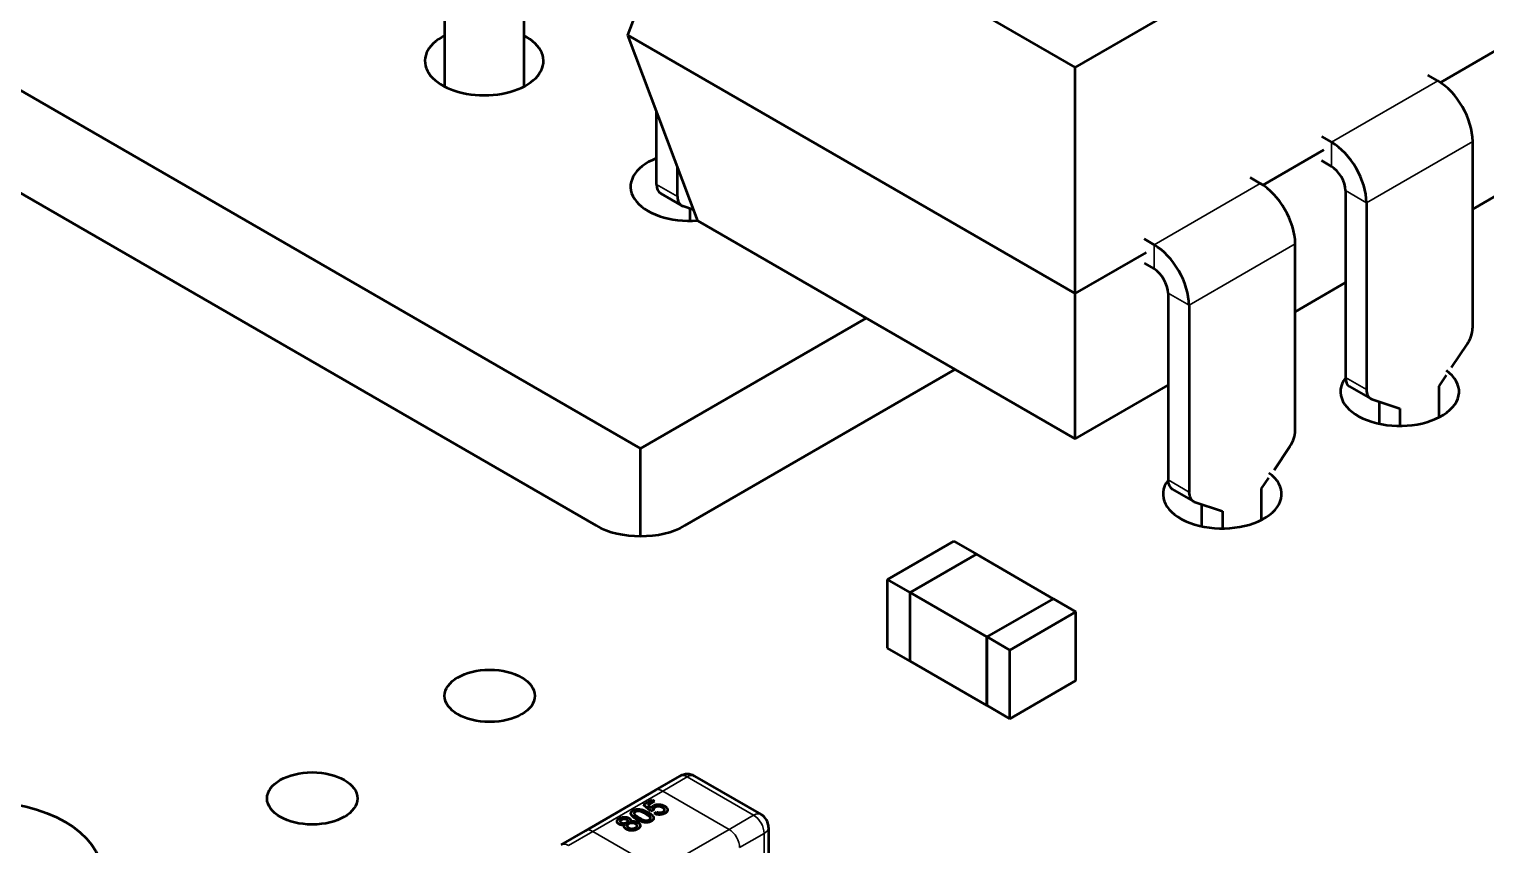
# Model space of a CAD drawing. Header units: millimetres. Extents: x -106 to 841, y -50 to 594.
# Drawn here: x 620.58 to 635.33, y 244.85 to 253.1 of the extents above; entities that cross this region are included whole.
import ezdxf

# ---------------------------------------------------------------- set-up
doc = ezdxf.new("R2010")
doc.units = ezdxf.units.MM
doc.layers.add('Visible (ISO)', color=7, linetype='Continuous', lineweight=50)
doc.layers.add('Visible Narrow (ISO)', color=7, linetype='Continuous', lineweight=35)

msp = doc.modelspace()

# ---------------------------------------------------------------- linework, layer by layer
at = {"layer": 'Visible (ISO)'}
for p, q in [((606.749, 260.418), (626.769, 248.86)), ((626.32, 248.082), (605.851, 259.9)), ((631.168, 252.714), (636.57, 255.833)), ((626.643, 253.04), (627.35, 254.918)), ((627.35, 254.918), (631.168, 252.714)), ((624.788, 254.412), (624.788, 252.521)), ((625.588, 254.412), (625.588, 252.521)), ((627.35, 251.162), (626.643, 253.04)), ((626.643, 253.04), (631.168, 250.427)), ((634.865, 252.562), (635.482, 252.918)), ((631.168, 250.427), (631.168, 252.714)), ((634.838, 252.579), (634.737, 252.637)), ((626.933, 251.531), (626.933, 252.27)), ((633.662, 252.017), (633.763, 251.958)), ((635.192, 250.078), (635.192, 251.967)), ((633.069, 251.525), (633.685, 251.881)), ((627.145, 251.409), (627.145, 251.707)), ((633.662, 251.772), (633.763, 251.713)), ((633.042, 251.542), (632.941, 251.6)), ((635.192, 251.281), (635.701, 251.575)), ((627.186, 251.317), (626.974, 251.439)), ((633.905, 251.469), (633.905, 249.58)), ((627.307, 251.275), (627.198, 251.311)), ((627.272, 251.163), (627.272, 251.287)), ((634.117, 251.346), (634.117, 249.457)), ((627.35, 251.162), (631.168, 248.958)), ((631.866, 250.98), (631.967, 250.921)), ((633.396, 249.041), (633.396, 250.93)), ((631.168, 250.427), (631.889, 250.844)), ((631.866, 250.735), (631.967, 250.677)), ((633.396, 250.244), (633.905, 250.538)), ((631.168, 248.958), (631.168, 250.427)), ((632.109, 250.432), (632.109, 248.543)), ((626.769, 248.86), (629.053, 250.179)), ((632.321, 250.309), (632.321, 248.42)), ((634.977, 249.679), (635.138, 249.919)), ((629.952, 249.66), (627.219, 248.082)), ((634.852, 249.492), (634.926, 249.602)), ((631.168, 248.958), (632.109, 249.501)), ((633.946, 249.488), (634.158, 249.366)), ((634.852, 249.177), (634.852, 249.492)), ((634.17, 249.36), (634.456, 249.264)), ((634.244, 249.335), (634.244, 249.111)), ((634.456, 249.264), (634.456, 249.089)), ((626.769, 247.975), (626.769, 248.86)), ((633.181, 248.642), (633.342, 248.882)), ((633.056, 248.455), (633.13, 248.565)), ((632.15, 248.451), (632.362, 248.329)), ((633.056, 248.14), (633.056, 248.455)), ((632.374, 248.323), (632.66, 248.227)), ((632.448, 248.298), (632.448, 248.074)), ((632.66, 248.227), (632.66, 248.052)), ((629.269, 247.536), (629.94, 247.924)), ((629.94, 247.924), (630.169, 247.791)), ((630.169, 247.791), (629.498, 247.404)), ((629.499, 247.404), (630.17, 247.791)), ((630.169, 247.791), (630.169, 247.791)), ((630.17, 247.791), (630.947, 247.342)), ((629.498, 247.404), (629.269, 247.536)), ((629.269, 246.842), (629.269, 247.536)), ((629.498, 246.71), (629.498, 247.404)), ((630.276, 246.955), (629.499, 247.404)), ((629.499, 246.71), (629.499, 247.404)), ((630.947, 247.342), (630.276, 246.955)), ((630.277, 246.955), (630.948, 247.342)), ((630.947, 247.342), (630.947, 247.342)), ((630.948, 247.342), (631.177, 247.21)), ((631.177, 247.21), (630.506, 246.822)), ((631.177, 246.516), (631.177, 247.21)), ((630.276, 246.261), (630.276, 246.955)), ((630.506, 246.822), (630.277, 246.955)), ((630.277, 246.261), (630.277, 246.955)), ((629.498, 246.71), (629.269, 246.842)), ((630.506, 246.128), (630.506, 246.822)), ((629.499, 246.71), (629.498, 246.71)), ((630.276, 246.261), (629.499, 246.71)), ((631.177, 246.516), (630.506, 246.128)), ((630.277, 246.261), (630.276, 246.261)), ((630.506, 246.128), (630.277, 246.261)), ((626.92, 245.404), (627.168, 245.547)), ((627.318, 245.547), (627.99, 245.159)), ((626.213, 244.995), (626.92, 245.404)), ((626.674, 245.171), (626.674, 245.169)), ((626.717, 245.188), (626.717, 245.186)), ((626.801, 245.258), (626.887, 245.308)), ((626.801, 245.258), (626.801, 245.256)), ((626.876, 245.193), (626.801, 245.258)), ((626.876, 245.192), (626.801, 245.256)), ((626.911, 245.294), (626.843, 245.255)), ((626.843, 245.255), (626.881, 245.223)), ((626.911, 245.293), (626.845, 245.255)), ((626.901, 245.206), (626.876, 245.193)), ((626.901, 245.204), (626.876, 245.192)), ((626.876, 245.193), (626.876, 245.192)), ((626.887, 245.308), (626.911, 245.294)), ((626.901, 245.206), (626.901, 245.204)), ((626.911, 245.294), (626.911, 245.293)), ((626.911, 245.171), (626.932, 245.185)), ((626.911, 245.171), (626.911, 245.169)), ((626.916, 245.233), (626.916, 245.231)), ((626.992, 245.231), (626.992, 245.23)), ((627.018, 245.174), (627.018, 245.172)), ((627.043, 245.206), (627.043, 245.205)), ((626.533, 245.089), (626.533, 245.087)), ((626.551, 245.063), (626.551, 245.062)), ((626.578, 245.107), (626.578, 245.106)), ((626.605, 245.039), (626.605, 245.037)), ((626.632, 245.108), (626.632, 245.107)), ((626.649, 245.065), (626.649, 245.064)), ((626.67, 245.102), (626.67, 245.1)), ((626.72, 245.066), (626.72, 245.064)), ((626.73, 245.113), (626.73, 245.112)), ((626.767, 245.047), (626.767, 245.045)), ((626.822, 245.081), (626.822, 245.079)), ((626.88, 245.094), (626.88, 245.092)), ((626.903, 245.123), (626.903, 245.121)), ((628.065, 245.029), (628.065, 244.637)), ((625.966, 244.853), (626.213, 244.995)), ((626.627, 245.012), (626.627, 245.01)), ((626.741, 245.013), (626.741, 245.012))]:
    msp.add_line(p, q, dxfattribs=at)
for centre, start, end in [((627.243, 245.417), 60, 120), ((627.915, 245.029), 360, 60)]:
    msp.add_arc(centre, 0.15, start, end, dxfattribs=at)
for centre, major_axis, start_param, end_param in [((625.188, 252.779), (-0.6, 0), 5.442113, 10.265843), ((634.838, 252.171), (0.25, -0.433), 0.785398, 2.356194), ((633.763, 251.55), (-0.25, 0.433), 3.926991, 5.497787), ((627.269, 251.509), (-0.6, 0), 5.308566, 7.985899), ((633.763, 251.55), (-0.1, 0.173), 3.926991, 5.497787), ((627.074, 251.613), (-0.1, -0.173), 5.497787, 6.283185), ((633.042, 251.134), (0.25, -0.433), 0.785398, 2.356194), ((627.286, 251.49), (-0.1, -0.173), 5.497787, 6.398945), ((631.967, 250.513), (-0.25, 0.433), 3.926991, 5.497787), ((631.967, 250.513), (-0.1, 0.173), 3.926991, 5.497787), ((635.05, 249.996), (0.1, 0.173), 4.59663, 5.497787), ((634.454, 249.436), (-0.6, 0), 5.867783, 10.090129), ((634.046, 249.661), (-0.1, -0.173), 5.497787, 6.283185), ((634.258, 249.539), (-0.1, -0.173), 5.497787, 6.398945), ((633.254, 248.959), (0.1, 0.173), 4.59663, 5.497787), ((632.658, 248.399), (-0.6, 0), 5.867783, 10.090129), ((632.25, 248.624), (-0.1, -0.173), 5.497787, 6.283185), ((632.462, 248.502), (-0.1, -0.173), 5.497787, 6.398945), ((626.77, 248.342), (-0.637, 0), 0.78658, 2.353439)]:
    msp.add_ellipse(centre, major_axis=major_axis, ratio=0.57735, start_param=start_param, end_param=end_param, dxfattribs=at)
for centre, major_axis in [((625.244, 246.359), (-0.457, 0)), ((623.448, 245.322), (-0.457, 0)), ((620.063, 244.574), (-1.25, 0))]:
    msp.add_ellipse(centre, major_axis=major_axis, ratio=0.57735, dxfattribs=at)
for points, knots in [([(626.73, 245.113), (626.728, 245.115), (626.723, 245.118), (626.715, 245.122), (626.709, 245.127), (626.703, 245.131), (626.697, 245.135), (626.693, 245.139), (626.688, 245.143), (626.685, 245.147), (626.682, 245.151), (626.679, 245.155), (626.677, 245.158), (626.675, 245.162), (626.674, 245.165), (626.673, 245.169), (626.673, 245.172), (626.674, 245.176), (626.675, 245.179), (626.676, 245.182), (626.678, 245.185), (626.681, 245.188), (626.684, 245.191), (626.688, 245.194), (626.692, 245.197), (626.695, 245.199), (626.696, 245.2)], [0, 0, 0, 0, 0.063114, 0.123615, 0.180974, 0.235261, 0.287101, 0.336031, 0.382382, 0.426334, 0.468211, 0.50825, 0.546628, 0.58365, 0.618994, 0.653583, 0.687156, 0.720422, 0.75323, 0.78626, 0.819504, 0.853545, 0.888308, 0.923996, 0.96135, 1, 1, 1, 1]), ([(626.73, 245.112), (626.728, 245.113), (626.723, 245.116), (626.715, 245.121), (626.709, 245.125), (626.703, 245.129), (626.697, 245.134), (626.693, 245.138), (626.688, 245.142), (626.685, 245.145), (626.682, 245.149), (626.679, 245.153), (626.677, 245.157), (626.675, 245.16), (626.674, 245.164), (626.674, 245.167), (626.674, 245.169), (626.674, 245.169)], [0, 0, 0, 0, 0.0631145, 0.1236146, 0.1809737, 0.2352615, 0.2871007, 0.3360307, 0.3823823, 0.4263341, 0.4682107, 0.5082496, 0.5466283, 0.5836495, 0.6189943, 0.653583, 0.6721608, 0.6721608, 0.6721608, 0.6721608]), ([(626.696, 245.2), (626.699, 245.201), (626.703, 245.204), (626.711, 245.207), (626.719, 245.21), (626.728, 245.212), (626.737, 245.213), (626.745, 245.214), (626.754, 245.213), (626.763, 245.212), (626.772, 245.211), (626.781, 245.209), (626.79, 245.206), (626.799, 245.203), (626.805, 245.201), (626.81, 245.199), (626.816, 245.197), (626.822, 245.194), (626.828, 245.191), (626.834, 245.188), (626.84, 245.184), (626.844, 245.182), (626.847, 245.181)], [0, 0, 0, 0, 0.056724, 0.111437, 0.164368, 0.216435, 0.267641, 0.31736, 0.367473, 0.41821, 0.471404, 0.527966, 0.588061, 0.652134, 0.686345, 0.723264, 0.76261, 0.804739, 0.84943, 0.896711, 0.94689, 1, 1, 1, 1]), ([(626.717, 245.188), (626.716, 245.187), (626.714, 245.186), (626.711, 245.183), (626.708, 245.181), (626.707, 245.178), (626.705, 245.176), (626.705, 245.173), (626.705, 245.17), (626.705, 245.168), (626.705, 245.167)], [0, 0, 0, 0, 0.127665, 0.251739, 0.372753, 0.492147, 0.61407, 0.737197, 0.865607, 1, 1, 1, 1]), ([(626.717, 245.186), (626.716, 245.186), (626.714, 245.184), (626.711, 245.182), (626.708, 245.179), (626.707, 245.177), (626.705, 245.174), (626.705, 245.172), (626.705, 245.171), (626.705, 245.17)], [0, 0, 0, 0, 0.1276648, 0.2517386, 0.3727533, 0.4921468, 0.6140696, 0.7371973, 0.7722244, 0.7722244, 0.7722244, 0.7722244]), ([(626.705, 245.167), (626.706, 245.165), (626.707, 245.163), (626.71, 245.158), (626.715, 245.154), (626.72, 245.149), (626.727, 245.144), (626.735, 245.138), (626.744, 245.133), (626.75, 245.129), (626.753, 245.127)], [0, 0, 0, 0, 0.083888, 0.177154, 0.282514, 0.3994, 0.529491, 0.672802, 0.829536, 1, 1, 1, 1]), ([(626.823, 245.167), (626.82, 245.169), (626.813, 245.173), (626.803, 245.178), (626.794, 245.183), (626.786, 245.186), (626.777, 245.189), (626.77, 245.192), (626.763, 245.194), (626.757, 245.195), (626.751, 245.195), (626.745, 245.195), (626.74, 245.195), (626.735, 245.194), (626.73, 245.193), (626.725, 245.192), (626.721, 245.19), (626.718, 245.189), (626.717, 245.188)], [0, 0, 0, 0, 0.115629, 0.221541, 0.317048, 0.403151, 0.480181, 0.547649, 0.607036, 0.658652, 0.705723, 0.749804, 0.792587, 0.833874, 0.874768, 0.915223, 0.956881, 1, 1, 1, 1]), ([(626.823, 245.166), (626.82, 245.168), (626.813, 245.171), (626.803, 245.176), (626.794, 245.181), (626.786, 245.185), (626.777, 245.188), (626.77, 245.19), (626.763, 245.192), (626.757, 245.193), (626.751, 245.193), (626.745, 245.193), (626.74, 245.193), (626.735, 245.192), (626.73, 245.191), (626.725, 245.19), (626.721, 245.188), (626.718, 245.187), (626.717, 245.186)], [0, 0, 0, 0, 0.115629, 0.221541, 0.317048, 0.403151, 0.480181, 0.547649, 0.607036, 0.658652, 0.705723, 0.749804, 0.792587, 0.833874, 0.874768, 0.915223, 0.956881, 1, 1, 1, 1]), ([(626.859, 245.106), (626.861, 245.107), (626.863, 245.108), (626.866, 245.111), (626.868, 245.113), (626.87, 245.116), (626.871, 245.119), (626.871, 245.122), (626.871, 245.125), (626.871, 245.128), (626.869, 245.132), (626.866, 245.136), (626.862, 245.14), (626.857, 245.145), (626.85, 245.15), (626.842, 245.156), (626.833, 245.161), (626.827, 245.165), (626.823, 245.167)], [0, 0, 0, 0, 0.040782, 0.08087, 0.120268, 0.160187, 0.20046, 0.242265, 0.286459, 0.332952, 0.384431, 0.443389, 0.511681, 0.58902, 0.676245, 0.773705, 0.881568, 1, 1, 1, 1]), ([(626.871, 245.122), (626.871, 245.123), (626.871, 245.124), (626.871, 245.127), (626.869, 245.13), (626.866, 245.134), (626.862, 245.139), (626.857, 245.143), (626.85, 245.148), (626.842, 245.154), (626.833, 245.16), (626.827, 245.164), (626.823, 245.166)], [0.2756097, 0.2756097, 0.2756097, 0.2756097, 0.2864593, 0.3329521, 0.3844305, 0.4433891, 0.5116815, 0.58902, 0.6762452, 0.7737052, 0.8815678, 1, 1, 1, 1]), ([(626.847, 245.181), (626.849, 245.179), (626.854, 245.176), (626.861, 245.172), (626.868, 245.167), (626.874, 245.163), (626.879, 245.159), (626.884, 245.155), (626.888, 245.151), (626.892, 245.147), (626.895, 245.143), (626.898, 245.14), (626.9, 245.136), (626.901, 245.132), (626.903, 245.129), (626.903, 245.125), (626.903, 245.122), (626.903, 245.118), (626.902, 245.115), (626.9, 245.112), (626.898, 245.109), (626.896, 245.106), (626.893, 245.103), (626.889, 245.1), (626.885, 245.097), (626.882, 245.095), (626.88, 245.094)], [0, 0, 0, 0, 0.062874, 0.122837, 0.179657, 0.23396, 0.285595, 0.334513, 0.380905, 0.424895, 0.466529, 0.506488, 0.545032, 0.581831, 0.617448, 0.652067, 0.68588, 0.719175, 0.752182, 0.78524, 0.818656, 0.852548, 0.887626, 0.923635, 0.961022, 1, 1, 1, 1]), ([(626.881, 245.223), (626.882, 245.224), (626.882, 245.227), (626.884, 245.231), (626.886, 245.234), (626.888, 245.237), (626.891, 245.241), (626.894, 245.243), (626.897, 245.246), (626.9, 245.248), (626.902, 245.249)], [0, 0, 0, 0, 0.136729, 0.268515, 0.395529, 0.52, 0.640496, 0.761236, 0.880107, 1, 1, 1, 1]), ([(626.916, 245.233), (626.914, 245.232), (626.911, 245.23), (626.907, 245.226), (626.904, 245.223), (626.902, 245.219), (626.9, 245.216), (626.9, 245.212), (626.9, 245.209), (626.901, 245.207), (626.901, 245.206)], [0, 0, 0, 0, 0.14786, 0.283561, 0.412369, 0.534236, 0.652692, 0.768663, 0.883652, 1, 1, 1, 1]), ([(626.916, 245.231), (626.914, 245.23), (626.911, 245.228), (626.907, 245.225), (626.904, 245.221), (626.902, 245.218), (626.9, 245.214), (626.9, 245.212), (626.9, 245.211)], [0, 0, 0, 0, 0.1478596, 0.2835613, 0.4123694, 0.5342364, 0.6526916, 0.7662321, 0.7662321, 0.7662321, 0.7662321]), ([(626.902, 245.249), (626.903, 245.25), (626.907, 245.252), (626.913, 245.254), (626.92, 245.257), (626.926, 245.258), (626.933, 245.26), (626.941, 245.261), (626.948, 245.261), (626.956, 245.261), (626.964, 245.261), (626.971, 245.26), (626.979, 245.259), (626.986, 245.257), (626.993, 245.255), (627, 245.252), (627.007, 245.249), (627.011, 245.247), (627.014, 245.246)], [0, 0, 0, 0, 0.061997, 0.122088, 0.181375, 0.239508, 0.297836, 0.35688, 0.417282, 0.47964, 0.5425, 0.604962, 0.666991, 0.730216, 0.794173, 0.860458, 0.928578, 1, 1, 1, 1]), ([(627.018, 245.174), (627.016, 245.172), (627.012, 245.17), (627.006, 245.167), (627, 245.165), (626.993, 245.163), (626.986, 245.161), (626.979, 245.16), (626.972, 245.159), (626.965, 245.159), (626.958, 245.159), (626.951, 245.159), (626.944, 245.16), (626.937, 245.162), (626.93, 245.163), (626.923, 245.165), (626.917, 245.168), (626.913, 245.17), (626.911, 245.171)], [0, 0, 0, 0, 0.069298, 0.135561, 0.199671, 0.261716, 0.322662, 0.382907, 0.443032, 0.503501, 0.563724, 0.62398, 0.683629, 0.743848, 0.805192, 0.867649, 0.932778, 1, 1, 1, 1]), ([(627.018, 245.172), (627.016, 245.171), (627.012, 245.169), (627.006, 245.166), (627, 245.163), (626.993, 245.161), (626.986, 245.16), (626.979, 245.159), (626.972, 245.158), (626.965, 245.157), (626.958, 245.157), (626.951, 245.158), (626.944, 245.159), (626.937, 245.16), (626.93, 245.162), (626.923, 245.164), (626.917, 245.166), (626.913, 245.168), (626.911, 245.169)], [0, 0, 0, 0, 0.069298, 0.135561, 0.199671, 0.261716, 0.322662, 0.382907, 0.443032, 0.503501, 0.563724, 0.62398, 0.683629, 0.743848, 0.805192, 0.867649, 0.932778, 1, 1, 1, 1]), ([(626.992, 245.231), (626.99, 245.232), (626.987, 245.234), (626.983, 245.236), (626.978, 245.238), (626.973, 245.239), (626.968, 245.241), (626.964, 245.242), (626.959, 245.242), (626.954, 245.243), (626.949, 245.243), (626.944, 245.242), (626.939, 245.242), (626.934, 245.241), (626.93, 245.239), (626.925, 245.237), (626.92, 245.235), (626.918, 245.234), (626.916, 245.233)], [0, 0, 0, 0, 0.072866, 0.141887, 0.207453, 0.270438, 0.331641, 0.390108, 0.448069, 0.505503, 0.562488, 0.619084, 0.676416, 0.735452, 0.796241, 0.860406, 0.928305, 1, 1, 1, 1]), ([(626.992, 245.23), (626.99, 245.23), (626.987, 245.232), (626.983, 245.234), (626.978, 245.236), (626.973, 245.238), (626.968, 245.239), (626.964, 245.24), (626.959, 245.241), (626.954, 245.241), (626.949, 245.241), (626.944, 245.241), (626.939, 245.24), (626.934, 245.239), (626.93, 245.237), (626.925, 245.236), (626.92, 245.234), (626.918, 245.232), (626.916, 245.231)], [0, 0, 0, 0, 0.072866, 0.141887, 0.207453, 0.270438, 0.331641, 0.390108, 0.448069, 0.505503, 0.562488, 0.619084, 0.676416, 0.735452, 0.796241, 0.860406, 0.928305, 1, 1, 1, 1]), ([(626.932, 245.185), (626.933, 245.185), (626.936, 245.184), (626.941, 245.182), (626.945, 245.181), (626.95, 245.179), (626.954, 245.179), (626.958, 245.178), (626.963, 245.178), (626.967, 245.178), (626.971, 245.178), (626.975, 245.178), (626.979, 245.179), (626.983, 245.18), (626.987, 245.181), (626.99, 245.182), (626.994, 245.184), (626.996, 245.185), (626.997, 245.186)], [0, 0, 0, 0, 0.077361, 0.15048, 0.219977, 0.286681, 0.349678, 0.41068, 0.469427, 0.526756, 0.583142, 0.638824, 0.695263, 0.752696, 0.810849, 0.871356, 0.934436, 1, 1, 1, 1]), ([(626.997, 245.186), (626.999, 245.187), (627.001, 245.188), (627.005, 245.191), (627.008, 245.193), (627.01, 245.196), (627.012, 245.199), (627.012, 245.202), (627.013, 245.205), (627.013, 245.208), (627.012, 245.211), (627.011, 245.214), (627.009, 245.217), (627.007, 245.22), (627.004, 245.223), (627, 245.226), (626.996, 245.229), (626.993, 245.23), (626.992, 245.231)], [0, 0, 0, 0, 0.065801, 0.128677, 0.188676, 0.247598, 0.304849, 0.361786, 0.419523, 0.478682, 0.53877, 0.598799, 0.660184, 0.722952, 0.787993, 0.855404, 0.926153, 1, 1, 1, 1]), ([(627.013, 245.205), (627.013, 245.205), (627.013, 245.207), (627.012, 245.209), (627.011, 245.212), (627.009, 245.215), (627.007, 245.218), (627.004, 245.221), (627, 245.224), (626.996, 245.227), (626.993, 245.229), (626.992, 245.23)], [0.4480643, 0.4480643, 0.4480643, 0.4480643, 0.4786818, 0.5387695, 0.5987991, 0.6601843, 0.7229515, 0.7879927, 0.8554038, 0.9261531, 1, 1, 1, 1]), ([(627.014, 245.246), (627.016, 245.244), (627.019, 245.242), (627.025, 245.238), (627.029, 245.234), (627.033, 245.23), (627.036, 245.226), (627.039, 245.222), (627.041, 245.217), (627.042, 245.214), (627.042, 245.213)], [0, 0, 0, 0, 0.132462, 0.26165, 0.387547, 0.510782, 0.632675, 0.75466, 0.876523, 1, 1, 1, 1]), ([(627.042, 245.213), (627.043, 245.211), (627.043, 245.207), (627.043, 245.202), (627.041, 245.197), (627.039, 245.192), (627.035, 245.187), (627.031, 245.182), (627.025, 245.178), (627.021, 245.175), (627.018, 245.174)], [0, 0, 0, 0, 0.127893, 0.251579, 0.372793, 0.492778, 0.61359, 0.737809, 0.86618, 1, 1, 1, 1]), ([(627.043, 245.205), (627.043, 245.203), (627.043, 245.2), (627.041, 245.195), (627.039, 245.19), (627.035, 245.185), (627.031, 245.181), (627.025, 245.176), (627.021, 245.173), (627.018, 245.172)], [0.1556629, 0.1556629, 0.1556629, 0.1556629, 0.2515785, 0.3727928, 0.4927777, 0.6135901, 0.7378086, 0.8661799, 1, 1, 1, 1]), ([(626.551, 245.063), (626.55, 245.064), (626.547, 245.066), (626.543, 245.069), (626.539, 245.072), (626.537, 245.076), (626.535, 245.079), (626.533, 245.083), (626.533, 245.087), (626.532, 245.09), (626.533, 245.094), (626.534, 245.098), (626.536, 245.102), (626.539, 245.105), (626.542, 245.109), (626.546, 245.113), (626.551, 245.116), (626.555, 245.118), (626.556, 245.119)], [0, 0, 0, 0, 0.062131, 0.121966, 0.18057, 0.238576, 0.296, 0.354359, 0.413781, 0.475098, 0.53728, 0.598918, 0.661235, 0.724322, 0.789217, 0.856397, 0.926508, 1, 1, 1, 1]), ([(626.551, 245.062), (626.55, 245.063), (626.547, 245.065), (626.543, 245.068), (626.539, 245.071), (626.537, 245.074), (626.535, 245.078), (626.533, 245.081), (626.533, 245.084), (626.533, 245.087), (626.533, 245.087)], [0, 0, 0, 0, 0.0621314, 0.1219658, 0.1805702, 0.238576, 0.2960002, 0.354359, 0.4137812, 0.4534439, 0.4534439, 0.4534439, 0.4534439]), ([(626.615, 245.058), (626.612, 245.058), (626.606, 245.056), (626.597, 245.055), (626.588, 245.054), (626.58, 245.055), (626.572, 245.056), (626.565, 245.057), (626.558, 245.06), (626.553, 245.062), (626.551, 245.063)], [0, 0, 0, 0, 0.145359, 0.278702, 0.403602, 0.521669, 0.637521, 0.753704, 0.873213, 1, 1, 1, 1]), ([(626.613, 245.056), (626.611, 245.056), (626.605, 245.054), (626.597, 245.053), (626.588, 245.053), (626.58, 245.053), (626.572, 245.054), (626.565, 245.056), (626.558, 245.058), (626.553, 245.061), (626.551, 245.062)], [0.0321177, 0.0321177, 0.0321177, 0.0321177, 0.1453592, 0.2787018, 0.4036022, 0.5216688, 0.6375207, 0.7537042, 0.8732128, 1, 1, 1, 1]), ([(626.556, 245.119), (626.558, 245.12), (626.562, 245.122), (626.568, 245.125), (626.574, 245.128), (626.581, 245.13), (626.587, 245.131), (626.594, 245.132), (626.6, 245.133), (626.607, 245.133), (626.614, 245.133), (626.621, 245.133), (626.627, 245.132), (626.633, 245.131), (626.639, 245.129), (626.644, 245.127), (626.649, 245.125), (626.653, 245.123), (626.654, 245.122)], [0, 0, 0, 0, 0.073201, 0.142587, 0.209625, 0.274883, 0.337931, 0.400462, 0.462501, 0.525005, 0.586689, 0.646813, 0.705215, 0.762881, 0.820728, 0.879295, 0.938511, 1, 1, 1, 1]), ([(626.578, 245.107), (626.577, 245.107), (626.575, 245.106), (626.572, 245.104), (626.57, 245.102), (626.568, 245.1), (626.566, 245.098), (626.565, 245.095), (626.565, 245.093), (626.564, 245.091), (626.565, 245.087), (626.567, 245.083), (626.57, 245.08), (626.573, 245.078), (626.575, 245.077)], [0, 0, 0, 0, 0.076236, 0.148618, 0.218239, 0.284252, 0.348258, 0.410656, 0.472862, 0.534195, 0.653476, 0.767767, 0.881713, 1, 1, 1, 1]), ([(626.578, 245.106), (626.577, 245.105), (626.575, 245.104), (626.572, 245.102), (626.57, 245.1), (626.568, 245.098), (626.566, 245.096), (626.565, 245.094), (626.565, 245.092), (626.564, 245.091), (626.564, 245.09)], [0, 0, 0, 0, 0.0762359, 0.1486181, 0.2182394, 0.2842517, 0.3482575, 0.4106562, 0.4728624, 0.5137338, 0.5137338, 0.5137338, 0.5137338]), ([(626.575, 245.077), (626.577, 245.076), (626.58, 245.074), (626.587, 245.072), (626.594, 245.07), (626.6, 245.07), (626.604, 245.07), (626.608, 245.071), (626.612, 245.071), (626.615, 245.072), (626.619, 245.073), (626.622, 245.075), (626.626, 245.076), (626.628, 245.077), (626.629, 245.078)], [0, 0, 0, 0, 0.127394, 0.246182, 0.361268, 0.47714, 0.536327, 0.595672, 0.656619, 0.718836, 0.783582, 0.851588, 0.923927, 1, 1, 1, 1]), ([(626.632, 245.108), (626.63, 245.109), (626.626, 245.111), (626.62, 245.113), (626.613, 245.115), (626.607, 245.115), (626.602, 245.115), (626.598, 245.114), (626.595, 245.114), (626.591, 245.113), (626.588, 245.112), (626.584, 245.111), (626.581, 245.109), (626.579, 245.108), (626.578, 245.107)], [0, 0, 0, 0, 0.123386, 0.241435, 0.357449, 0.476714, 0.53789, 0.59927, 0.660352, 0.723007, 0.787876, 0.85536, 0.925373, 1, 1, 1, 1]), ([(626.632, 245.107), (626.63, 245.108), (626.626, 245.11), (626.62, 245.112), (626.613, 245.113), (626.607, 245.113), (626.602, 245.113), (626.598, 245.113), (626.595, 245.112), (626.591, 245.111), (626.588, 245.11), (626.584, 245.109), (626.581, 245.108), (626.579, 245.106), (626.578, 245.106)], [0, 0, 0, 0, 0.123386, 0.241435, 0.357449, 0.476714, 0.53789, 0.59927, 0.660352, 0.723007, 0.787876, 0.85536, 0.925373, 1, 1, 1, 1]), ([(626.627, 245.012), (626.625, 245.013), (626.622, 245.014), (626.619, 245.017), (626.615, 245.02), (626.612, 245.023), (626.61, 245.025), (626.608, 245.028), (626.607, 245.031), (626.606, 245.034), (626.605, 245.037), (626.605, 245.04), (626.606, 245.043), (626.606, 245.046), (626.608, 245.049), (626.61, 245.052), (626.612, 245.056), (626.614, 245.057), (626.615, 245.058)], [0, 0, 0, 0, 0.069834, 0.137027, 0.201482, 0.26454, 0.325973, 0.386386, 0.445761, 0.505612, 0.565114, 0.62475, 0.684179, 0.744219, 0.805179, 0.868395, 0.933204, 1, 1, 1, 1]), ([(626.627, 245.01), (626.625, 245.011), (626.622, 245.013), (626.619, 245.015), (626.615, 245.018), (626.612, 245.021), (626.61, 245.024), (626.608, 245.027), (626.607, 245.03), (626.606, 245.033), (626.605, 245.035), (626.605, 245.037), (626.605, 245.037)], [0, 0, 0, 0, 0.0698341, 0.1370265, 0.2014823, 0.2645399, 0.3259726, 0.3863863, 0.4457608, 0.5056119, 0.5651144, 0.5995897, 0.5995897, 0.5995897, 0.5995897]), ([(626.629, 245.078), (626.63, 245.079), (626.632, 245.08), (626.635, 245.082), (626.637, 245.084), (626.639, 245.086), (626.641, 245.088), (626.642, 245.09), (626.642, 245.092), (626.642, 245.095), (626.642, 245.098), (626.64, 245.102), (626.636, 245.105), (626.633, 245.107), (626.632, 245.108)], [0, 0, 0, 0, 0.076843, 0.149839, 0.218379, 0.284997, 0.347658, 0.409847, 0.469936, 0.53042, 0.648752, 0.763775, 0.878749, 1, 1, 1, 1]), ([(626.642, 245.093), (626.642, 245.094), (626.642, 245.097), (626.64, 245.1), (626.636, 245.104), (626.633, 245.106), (626.632, 245.107)], [0.5524934, 0.5524934, 0.5524934, 0.5524934, 0.6487517, 0.7637749, 0.8787495, 1, 1, 1, 1]), ([(626.649, 245.065), (626.648, 245.065), (626.646, 245.063), (626.642, 245.061), (626.64, 245.058), (626.637, 245.056), (626.636, 245.053), (626.635, 245.051), (626.634, 245.048), (626.634, 245.045), (626.634, 245.042), (626.635, 245.04), (626.636, 245.037), (626.638, 245.035), (626.64, 245.032), (626.643, 245.03), (626.646, 245.028), (626.648, 245.026), (626.649, 245.026)], [0, 0, 0, 0, 0.070952, 0.139089, 0.20356, 0.266424, 0.327517, 0.387861, 0.447899, 0.508819, 0.569482, 0.629036, 0.688378, 0.748068, 0.80863, 0.870231, 0.933683, 1, 1, 1, 1]), ([(626.649, 245.064), (626.648, 245.063), (626.646, 245.062), (626.642, 245.059), (626.64, 245.057), (626.637, 245.054), (626.636, 245.052), (626.635, 245.049), (626.634, 245.047), (626.634, 245.046), (626.634, 245.045)], [0, 0, 0, 0, 0.0709525, 0.1390889, 0.2035598, 0.2664238, 0.3275166, 0.3878609, 0.4478988, 0.4682622, 0.4682622, 0.4682622, 0.4682622]), ([(626.72, 245.066), (626.719, 245.066), (626.716, 245.068), (626.712, 245.069), (626.708, 245.071), (626.704, 245.072), (626.699, 245.073), (626.695, 245.074), (626.69, 245.074), (626.685, 245.075), (626.68, 245.075), (626.676, 245.074), (626.671, 245.074), (626.666, 245.072), (626.662, 245.071), (626.658, 245.07), (626.653, 245.068), (626.651, 245.066), (626.649, 245.065)], [0, 0, 0, 0, 0.066616, 0.130424, 0.192671, 0.252969, 0.31288, 0.3722, 0.431927, 0.492422, 0.552771, 0.613262, 0.673556, 0.73432, 0.796858, 0.861769, 0.928863, 1, 1, 1, 1]), ([(626.72, 245.064), (626.719, 245.065), (626.716, 245.066), (626.712, 245.068), (626.708, 245.069), (626.704, 245.071), (626.699, 245.072), (626.695, 245.072), (626.69, 245.073), (626.685, 245.073), (626.68, 245.073), (626.676, 245.073), (626.671, 245.072), (626.666, 245.071), (626.662, 245.07), (626.658, 245.068), (626.653, 245.066), (626.651, 245.065), (626.649, 245.064)], [0, 0, 0, 0, 0.066616, 0.130424, 0.192671, 0.252969, 0.31288, 0.3722, 0.431927, 0.492422, 0.552771, 0.613262, 0.673556, 0.73432, 0.796858, 0.861769, 0.928863, 1, 1, 1, 1]), ([(626.649, 245.026), (626.651, 245.025), (626.654, 245.023), (626.659, 245.021), (626.665, 245.019), (626.671, 245.018), (626.677, 245.016), (626.683, 245.016), (626.69, 245.016), (626.697, 245.017), (626.703, 245.019), (626.709, 245.021), (626.715, 245.023), (626.718, 245.025), (626.72, 245.026)], [0, 0, 0, 0, 0.079823, 0.159857, 0.239733, 0.321365, 0.402584, 0.483266, 0.566017, 0.653071, 0.741856, 0.828591, 0.914281, 1, 1, 1, 1]), ([(626.654, 245.122), (626.656, 245.121), (626.66, 245.119), (626.664, 245.115), (626.667, 245.111), (626.669, 245.106), (626.67, 245.101), (626.669, 245.096), (626.667, 245.091), (626.664, 245.088), (626.663, 245.086)], [0, 0, 0, 0, 0.124835, 0.244778, 0.360989, 0.477964, 0.596922, 0.721591, 0.855098, 1, 1, 1, 1]), ([(626.663, 245.086), (626.665, 245.087), (626.668, 245.088), (626.674, 245.089), (626.679, 245.09), (626.685, 245.091), (626.69, 245.091), (626.695, 245.091), (626.701, 245.091), (626.706, 245.091), (626.711, 245.09), (626.716, 245.089), (626.721, 245.088), (626.726, 245.087), (626.73, 245.085), (626.735, 245.083), (626.739, 245.081), (626.742, 245.08), (626.744, 245.079)], [0, 0, 0, 0, 0.069013, 0.135236, 0.199611, 0.262419, 0.323723, 0.383765, 0.443773, 0.503795, 0.563823, 0.623484, 0.683469, 0.743591, 0.805727, 0.868616, 0.933278, 1, 1, 1, 1]), ([(626.67, 245.1), (626.67, 245.1), (626.67, 245.098), (626.669, 245.095), (626.667, 245.09), (626.665, 245.088), (626.664, 245.087)], [0.5857582, 0.5857582, 0.5857582, 0.5857582, 0.5969221, 0.7215908, 0.8550979, 0.9429405, 0.9429405, 0.9429405, 0.9429405]), ([(626.72, 245.026), (626.721, 245.026), (626.724, 245.028), (626.727, 245.03), (626.73, 245.033), (626.732, 245.035), (626.734, 245.038), (626.735, 245.04), (626.736, 245.043), (626.736, 245.046), (626.735, 245.049), (626.734, 245.051), (626.733, 245.054), (626.732, 245.056), (626.729, 245.059), (626.727, 245.061), (626.724, 245.063), (626.721, 245.065), (626.72, 245.066)], [0, 0, 0, 0, 0.071837, 0.139558, 0.204923, 0.267827, 0.328547, 0.388755, 0.44803, 0.508601, 0.569321, 0.628512, 0.687493, 0.747078, 0.807703, 0.86971, 0.933428, 1, 1, 1, 1]), ([(626.736, 245.044), (626.736, 245.045), (626.735, 245.047), (626.734, 245.05), (626.733, 245.052), (626.732, 245.055), (626.729, 245.057), (626.727, 245.059), (626.724, 245.062), (626.721, 245.063), (626.72, 245.064)], [0.5136984, 0.5136984, 0.5136984, 0.5136984, 0.5693213, 0.6285119, 0.6874933, 0.7470783, 0.8077025, 0.8697098, 0.9334283, 1, 1, 1, 1]), ([(626.822, 245.081), (626.819, 245.081), (626.811, 245.082), (626.801, 245.084), (626.79, 245.087), (626.778, 245.091), (626.767, 245.095), (626.755, 245.1), (626.742, 245.107), (626.734, 245.111), (626.73, 245.113)], [0, 0, 0, 0, 0.097421, 0.200886, 0.311172, 0.429798, 0.55774, 0.694715, 0.84213, 1, 1, 1, 1]), ([(626.822, 245.079), (626.819, 245.079), (626.811, 245.08), (626.801, 245.082), (626.79, 245.085), (626.778, 245.089), (626.767, 245.093), (626.755, 245.099), (626.742, 245.105), (626.734, 245.109), (626.73, 245.112)], [0, 0, 0, 0, 0.097421, 0.200886, 0.311172, 0.429798, 0.55774, 0.694715, 0.84213, 1, 1, 1, 1]), ([(626.744, 245.079), (626.745, 245.078), (626.749, 245.075), (626.754, 245.072), (626.758, 245.068), (626.761, 245.064), (626.764, 245.06), (626.766, 245.056), (626.767, 245.051), (626.767, 245.047), (626.767, 245.042), (626.765, 245.038), (626.763, 245.033), (626.76, 245.029), (626.757, 245.025), (626.752, 245.021), (626.747, 245.017), (626.743, 245.015), (626.741, 245.013)], [0, 0, 0, 0, 0.0636, 0.125297, 0.185569, 0.244698, 0.303717, 0.36292, 0.4233, 0.485177, 0.547083, 0.608525, 0.669965, 0.732299, 0.79565, 0.861055, 0.929122, 1, 1, 1, 1]), ([(626.767, 245.045), (626.767, 245.045), (626.767, 245.044), (626.767, 245.041), (626.765, 245.036), (626.763, 245.032), (626.76, 245.028), (626.757, 245.023), (626.752, 245.019), (626.747, 245.015), (626.743, 245.013), (626.741, 245.012)], [0.4831903, 0.4831903, 0.4831903, 0.4831903, 0.4851773, 0.5470834, 0.6085248, 0.6699649, 0.7322994, 0.7956503, 0.8610555, 0.9291221, 1, 1, 1, 1]), ([(626.753, 245.127), (626.757, 245.125), (626.764, 245.121), (626.774, 245.116), (626.783, 245.111), (626.792, 245.107), (626.8, 245.104), (626.807, 245.102), (626.814, 245.1), (626.821, 245.099), (626.827, 245.099), (626.832, 245.099), (626.837, 245.099), (626.842, 245.1), (626.847, 245.101), (626.852, 245.102), (626.856, 245.104), (626.858, 245.105), (626.859, 245.106)], [0, 0, 0, 0, 0.118406, 0.226654, 0.324092, 0.411705, 0.489026, 0.556909, 0.616233, 0.667349, 0.713512, 0.757697, 0.799493, 0.839976, 0.879886, 0.919149, 0.959227, 1, 1, 1, 1]), ([(626.88, 245.094), (626.878, 245.093), (626.874, 245.09), (626.867, 245.087), (626.86, 245.085), (626.853, 245.083), (626.846, 245.082), (626.838, 245.081), (626.83, 245.08), (626.825, 245.081), (626.822, 245.081)], [0, 0, 0, 0, 0.137903, 0.268873, 0.395178, 0.517089, 0.636743, 0.756222, 0.876628, 1, 1, 1, 1]), ([(626.88, 245.092), (626.878, 245.091), (626.874, 245.089), (626.867, 245.086), (626.86, 245.083), (626.853, 245.081), (626.846, 245.08), (626.838, 245.079), (626.83, 245.079), (626.825, 245.079), (626.822, 245.079)], [0, 0, 0, 0, 0.137903, 0.268873, 0.395178, 0.517089, 0.636743, 0.756222, 0.876628, 1, 1, 1, 1]), ([(626.903, 245.121), (626.903, 245.121), (626.903, 245.119), (626.903, 245.117), (626.902, 245.114), (626.9, 245.11), (626.898, 245.107), (626.896, 245.104), (626.893, 245.101), (626.889, 245.098), (626.885, 245.095), (626.882, 245.093), (626.88, 245.092)], [0.6734257, 0.6734257, 0.6734257, 0.6734257, 0.6858797, 0.7191746, 0.7521816, 0.7852402, 0.8186564, 0.8525477, 0.8876263, 0.9236351, 0.9610218, 1, 1, 1, 1]), ([(626.741, 245.013), (626.738, 245.012), (626.734, 245.01), (626.727, 245.007), (626.72, 245.004), (626.713, 245.002), (626.706, 245), (626.698, 244.999), (626.69, 244.998), (626.682, 244.998), (626.675, 244.998), (626.667, 244.999), (626.66, 245), (626.652, 245.002), (626.646, 245.003), (626.639, 245.006), (626.633, 245.009), (626.629, 245.011), (626.627, 245.012)], [0, 0, 0, 0, 0.070442, 0.138089, 0.203178, 0.266139, 0.327929, 0.38919, 0.450254, 0.512347, 0.573843, 0.633933, 0.69346, 0.752479, 0.812386, 0.87307, 0.935184, 1, 1, 1, 1]), ([(626.741, 245.012), (626.738, 245.01), (626.734, 245.008), (626.727, 245.005), (626.72, 245.002), (626.713, 245), (626.706, 244.999), (626.698, 244.997), (626.69, 244.997), (626.682, 244.996), (626.675, 244.997), (626.667, 244.997), (626.66, 244.998), (626.652, 245), (626.646, 245.002), (626.639, 245.004), (626.633, 245.007), (626.629, 245.009), (626.627, 245.01)], [0, 0, 0, 0, 0.070442, 0.138089, 0.203178, 0.266139, 0.327929, 0.38919, 0.450254, 0.512347, 0.573843, 0.633933, 0.69346, 0.752479, 0.812386, 0.87307, 0.935184, 1, 1, 1, 1])]:
    msp.add_open_spline(points, degree=3, knots=knots, dxfattribs=at)
at = {"layer": 'Visible Narrow (ISO)'}
for p, q in [((633.763, 251.958), (634.838, 252.579)), ((633.763, 251.713), (633.763, 251.958)), ((634.117, 251.346), (635.192, 251.967)), ((627.145, 251.409), (626.933, 251.531)), ((631.967, 250.921), (633.042, 251.542)), ((633.905, 251.469), (634.117, 251.346)), ((631.967, 250.677), (631.967, 250.921)), ((632.321, 250.309), (633.396, 250.93)), ((632.109, 250.432), (632.321, 250.309)), ((633.905, 249.58), (634.117, 249.457)), ((632.109, 248.543), (632.321, 248.42)), ((627.243, 245.539), (626.995, 245.396)), ((627.915, 245.151), (627.243, 245.539)), ((626.995, 245.396), (626.288, 244.988)), ((626.995, 245.396), (627.667, 245.008)), ((626.823, 245.167), (626.823, 245.166)), ((627.667, 245.008), (627.915, 245.151)), ((626.288, 244.988), (626.041, 244.845)), ((626.96, 244.6), (626.288, 244.988)), ((626.96, 244.6), (627.667, 245.008)), ((628.021, 244.968), (627.773, 244.825)), ((628.021, 244.576), (628.021, 244.968))]:
    msp.add_line(p, q, dxfattribs=at)
for centre, major_axis, start_param, end_param in [((627.243, 245.417), (-0.075, 0.13), 5.497787, 6.283185), ((627.243, 245.417), (0.075, 0.13), 0, 0.785398), ((626.995, 245.274), (-0.075, 0.13), 5.497787, 6.283185), ((627.915, 245.029), (0.075, 0.13), 0, 0.785398), ((627.915, 245.029), (-0.075, 0.13), 3.926991, 5.497787), ((627.915, 245.029), (0.15, 0), 5.497787, 6.283185), ((626.288, 244.866), (-0.075, 0.13), 5.497787, 6.283185), ((627.667, 244.886), (0.075, -0.13), 0.785398, 2.356194), ((626.041, 244.723), (-0.075, 0.13), 5.497787, 6.283185)]:
    msp.add_ellipse(centre, major_axis=major_axis, ratio=0.57735, start_param=start_param, end_param=end_param, dxfattribs=at)

doc.saveas('drawing.dxf')
